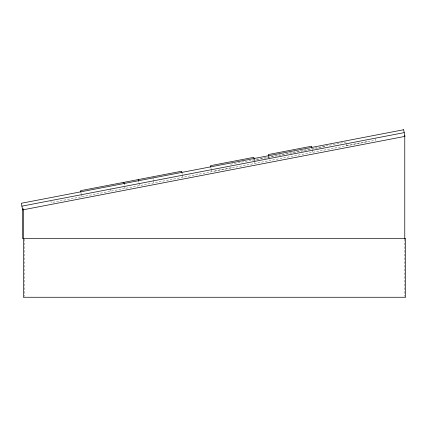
<?xml version="1.0" encoding="UTF-8"?>
<svg xmlns="http://www.w3.org/2000/svg" width="427" height="427" viewBox="0 0 427 427"><rect width="100%" height="100%" fill="white"/><g stroke="black" fill="none" stroke-linecap="round" stroke-linejoin="round"><path stroke-width="0.32" stroke-dasharray="2.13 1.6" d="M230.607 164.219L346.121 142.004L346.345 143.157M346.788 145.468L367.001 141.583L367.06 141.871M375.429 138.684L375.723 140.2L51.171 202.617L50.882 201.101M346.452 143.734L346.841 145.756M324.461 146.167L324.573 146.744L252.373 160.627L252.266 160.05M312.318 149.861L312.788 152.284M268.77 156.976L269.469 160.616M254.097 158.54L254.444 160.36M254.561 160.968L255.031 163.392M231.327 167.971L231.269 167.683L213.393 171.12L213.447 171.408M210.778 166.872L211.125 168.692M211.242 169.3L211.712 171.723M181.902 172.444L182.254 174.264M182.372 174.873L182.836 177.296M152.909 177.392L153.373 179.815M153.49 180.424L153.955 182.852M138.465 180.167L138.935 182.596M139.053 183.199L139.517 185.628M124.027 182.943L125.079 188.403M110.171 188.755L110.636 191.179M80.826 191.883L81.178 193.703M81.29 194.306L81.76 196.735M404.769 239.109L404.769 296.381M24.227 239.109L24.227 296.381"/><path stroke-width="0.64" d="M21.905 206.15L404.214 132.626M311.854 147.432L311.619 146.221L268.3 154.553L268.652 156.373M254.097 158.54L253.862 157.328L210.543 165.66L210.778 166.872M181.902 172.444L181.667 171.232L80.591 190.672L80.826 191.883M138.353 179.564L138.583 180.776M123.91 182.34L124.145 183.551M404.769 135.514L404.769 238.442M403.659 129.739L21.35 203.263L22.626 209.903L404.935 136.384L403.659 129.739M23.341 209.038L22.46 209.038L22.46 238.442L405.65 238.442L405.65 297.261L23.341 297.261L23.341 209.038"/></g></svg>
